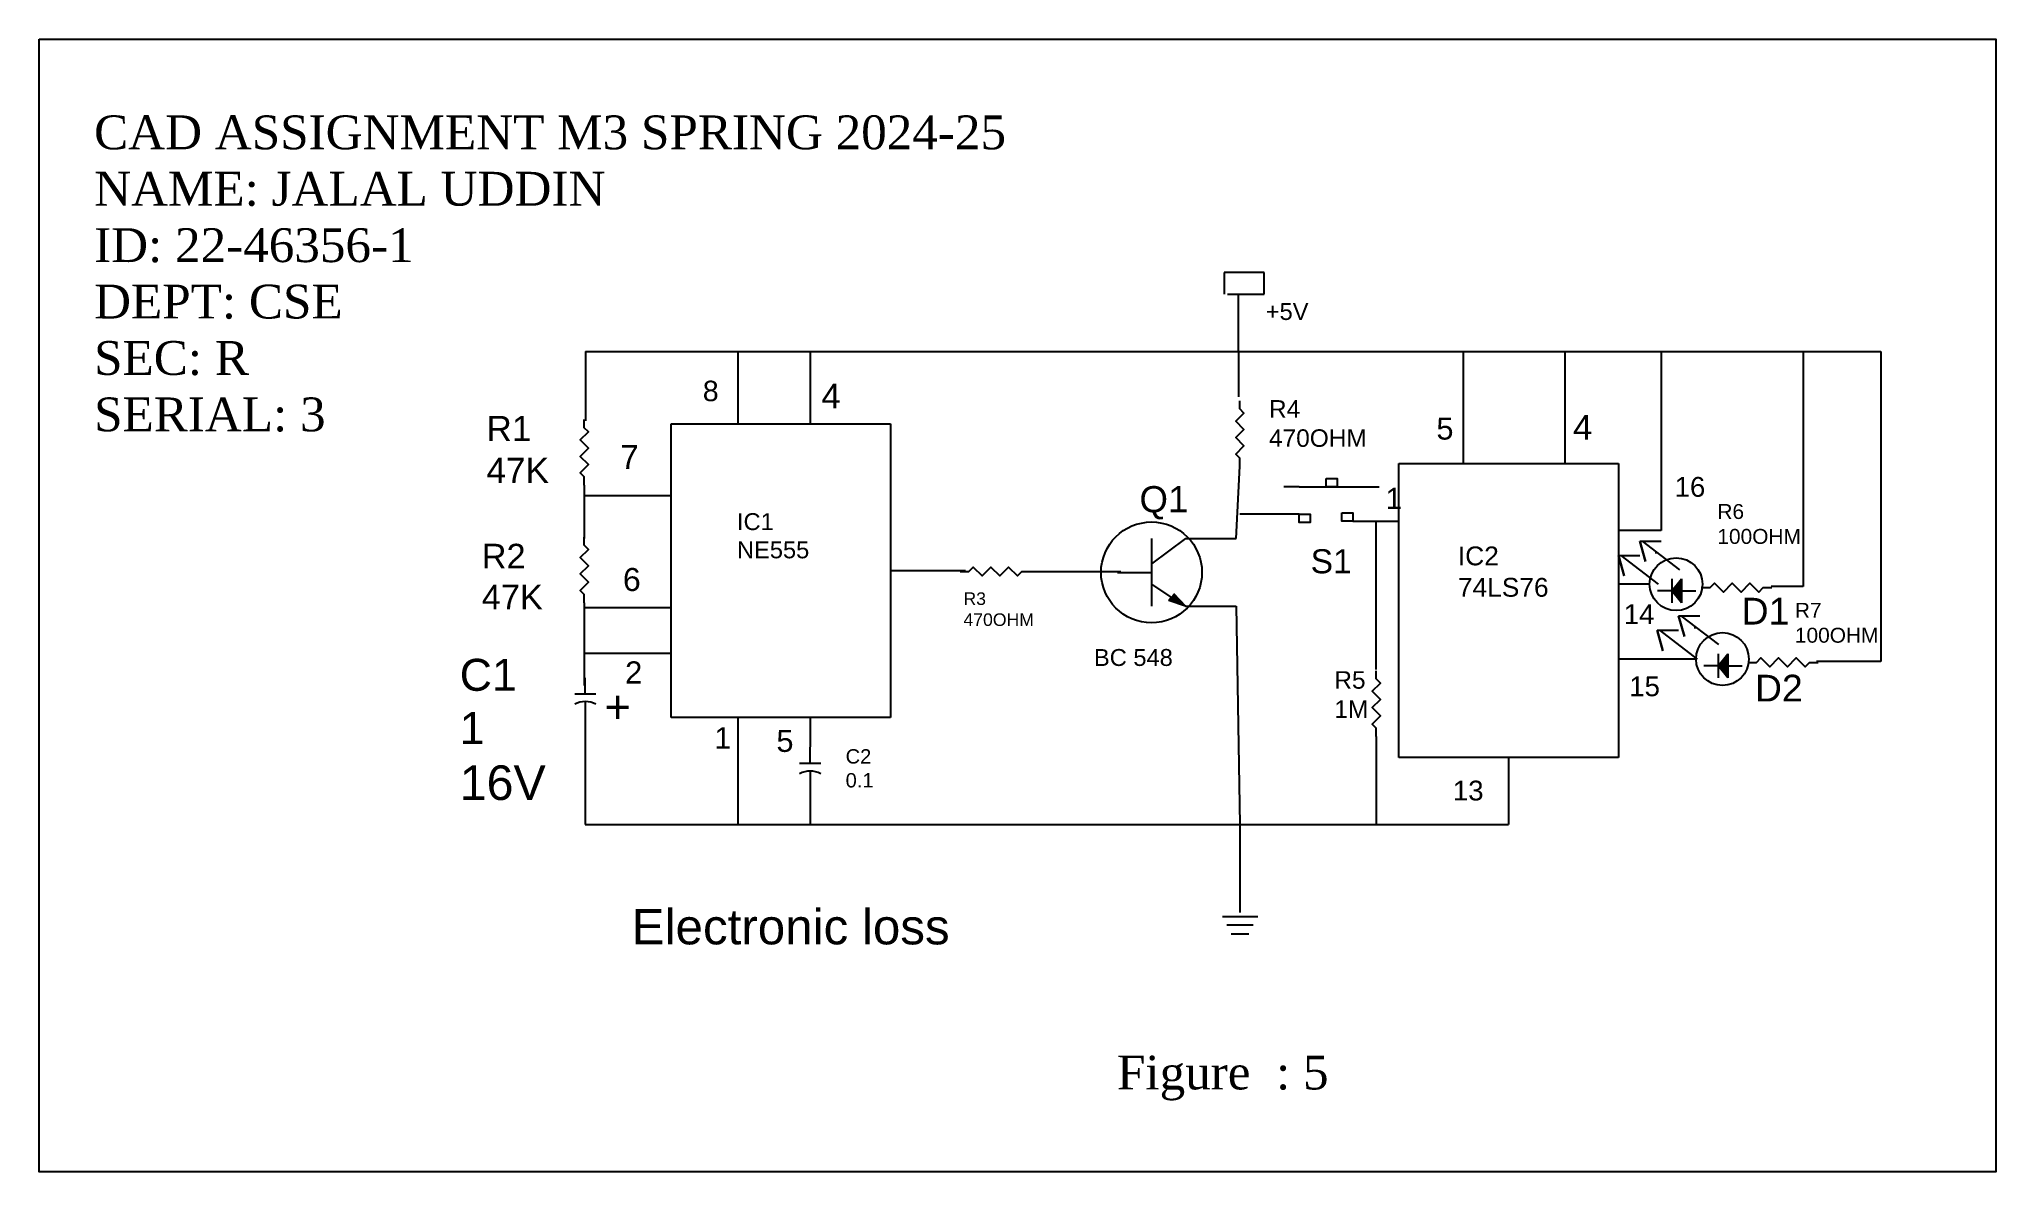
# Model space of a CAD drawing. Header units: inches. Extents: x 10.7 to 22.2, y 11.7 to 18.4.
import ezdxf

# ---------------------------------------------------------------- set-up
doc = ezdxf.new("R2010")
doc.units = ezdxf.units.IN
doc.header["$MEASUREMENT"] = 0
doc.styles.get("Standard").update_dxf_attribs({"font": 'Arial.ttf'})

# ---------------------------------------------------------------- blocks, each defined once
blk = doc.blocks.new('Resistor')
at = {"color": 7}
blk.add_lwpolyline([(0, 0), (0.05, 0), (0.075, 0.025), (0.125, -0.025), (0.175, 0.025), (0.225, -0.025), (0.275, 0.025), (0.325, -0.025), (0.35, 0), (0.4, 0)], dxfattribs=at)
blk = doc.blocks.new('Capacitor')
at = {"color": 7}
for p, q in [((0.15, 0), (0, 0)), ((0.15, -0.1), (0.15, 0.1)), ((0.225, 0), (0.4, 0))]:
    blk.add_line(p, q, dxfattribs=at)
blk.add_arc((0.4375, 0), 0.2125, 151.9275, 208.0725, dxfattribs=at)
blk = doc.blocks.new('Ground')
at = {"color": 7}
for p, q in [((-0.1, 0), (0.1, 0)), ((0.075, -0.05), (-0.075, -0.05)), ((-0.05, -0.1), (0.05, -0.1))]:
    blk.add_line(p, q, dxfattribs=at)
blk = doc.blocks.new('Diode')
at = {"color": 7}
for p, q in [((0.15, 0), (0, 0)), ((0.15, 0.125), (0.25, 0)), ((0.15, -0.125), (0.15, 0.125)), ((0.25, 0), (0.15, -0.125)), ((0.25, -0.125), (0.25, 0.125)), ((0.25, 0), (0.4, 0))]:
    blk.add_line(p, q, dxfattribs=at)
blk.add_solid([(0.15, -0.125), (0.25, 0), (0.15, 0.125)], dxfattribs=at)
blk = doc.blocks.new('Transistor - NPN')
at = {"color": 7}
for p, q in [((0.199999, 0.2), (0.199999, -0.2)), ((0.399999, 0.2), (0.199999, 0.05)), ((0, 0), (0.199999, 0)), ((0.316132, -0.145536), (0.201153, -0.069033)), ((0.302516, -0.166503), (0.316132, -0.145536)), ((0.399999, -0.2), (0.302516, -0.166503)), ((0.329748, -0.124569), (0.399999, -0.2))]:
    blk.add_line(p, q, dxfattribs=at)
blk.add_solid([(0.302516, -0.166503), (0.399999, -0.2), (0.329748, -0.124569)], dxfattribs=at)

msp = doc.modelspace()

# ---------------------------------------------------------------- linework, layer by layer
for p, q in [((17.925, 17.062), (17.689, 17.062)), ((17.689, 17.062), (17.689, 16.934)), ((17.925, 16.934), (17.925, 17.062)), ((17.709, 16.934), (17.925, 16.934)), ((17.773, 16.595), (17.773, 16.925)), ((13.916, 16.595), (13.916, 16.184)), ((13.916, 16.595), (19.101, 16.595)), ((14.817, 16.595), (14.817, 16.168)), ((15.244, 16.595), (15.244, 16.168)), ((17.773, 16.595), (17.773, 16.326)), ((19.101, 16.595), (19.101, 15.932)), ((19.101, 16.595), (21.568, 16.595)), ((19.702, 16.595), (19.702, 15.932)), ((20.271, 16.595), (20.271, 15.537)), ((21.109, 16.595), (21.109, 15.205)), ((21.568, 16.595), (21.568, 14.763)), ((14.422, 16.168), (15.718, 16.168)), ((14.422, 14.431), (14.422, 16.168)), ((15.718, 16.168), (15.718, 14.431)), ((17.76, 15.489), (17.782, 15.916)), ((17.782, 15.916), (17.782, 15.916)), ((17.782, 15.916), (17.782, 15.916)), ((17.782, 15.916), (17.782, 15.916)), ((18.722, 15.932), (20.018, 15.932)), ((18.722, 14.194), (18.722, 15.932)), ((20.018, 15.932), (20.018, 14.194)), ((13.909, 15.805), (13.909, 15.489)), ((14.422, 15.742), (13.909, 15.742)), ((18.132, 15.795), (18.042, 15.795)), ((18.132, 15.795), (18.449, 15.795)), ((18.449, 15.795), (18.449, 15.795)), ((18.449, 15.795), (18.449, 15.795)), ((18.449, 15.795), (18.449, 15.795)), ((18.449, 15.795), (18.604, 15.795)), ((18.132, 15.633), (17.782, 15.633)), ((18.449, 15.592), (18.722, 15.592)), ((18.586, 15.592), (18.586, 14.715)), ((20.271, 15.537), (20.018, 15.537)), ((17.46, 15.489), (17.76, 15.489)), ((20.018, 15.389), (20.052, 15.268)), ((20.052, 15.268), (20.018, 15.389)), ((20.018, 15.389), (20.145, 15.389)), ((20.256, 15.219), (20.034, 15.389)), ((20.145, 15.474), (20.178, 15.353)), ((20.178, 15.353), (20.145, 15.474)), ((20.145, 15.474), (20.271, 15.474)), ((20.382, 15.304), (20.16, 15.474)), ((20.24, 15.41), (20.24, 15.401)), ((15.718, 15.3), (16.161, 15.3)), ((16.547, 15.294), (17.078, 15.294)), ((20.203, 15.219), (20.018, 15.219)), ((21.109, 15.205), (20.92, 15.205)), ((21.109, 15.205), (21.109, 15.205)), ((13.909, 15.11), (13.909, 14.621)), ((14.422, 15.079), (13.909, 15.079)), ((17.46, 15.089), (17.76, 15.089)), ((17.76, 15.089), (17.782, 13.799)), ((20.374, 15.032), (20.408, 14.911)), ((20.408, 14.911), (20.374, 15.032)), ((20.374, 15.032), (20.5, 15.032)), ((20.611, 14.862), (20.389, 15.032)), ((20.248, 14.947), (20.281, 14.826)), ((20.281, 14.826), (20.248, 14.947)), ((20.248, 14.947), (20.374, 14.947)), ((20.485, 14.777), (20.263, 14.947)), ((20.469, 14.967), (20.469, 14.958)), ((14.422, 14.81), (13.915, 14.81)), ((20.477, 14.777), (20.018, 14.777)), ((21.568, 14.763), (21.188, 14.763)), ((13.915, 14.415), (13.915, 13.799)), ((15.718, 14.431), (14.422, 14.431)), ((14.817, 14.431), (14.817, 13.799)), ((15.244, 14.431), (15.244, 14.257)), ((18.588, 14.32), (18.588, 13.799)), ((20.018, 14.194), (18.722, 14.194)), ((19.37, 14.194), (19.37, 13.799)), ((15.243, 14.005), (15.243, 13.799)), ((13.915, 13.799), (15.26, 13.799)), ((15.26, 13.799), (19.37, 13.799)), ((17.782, 13.799), (17.782, 13.278))]:
    msp.add_line(p, q)
for points in [[(10.688, 18.441), (22.248, 18.441), (22.248, 11.746), (10.688, 11.746)], [(18.291, 15.844), (18.356, 15.844), (18.356, 15.795), (18.291, 15.795)], [(18.132, 15.633), (18.197, 15.633), (18.197, 15.584), (18.132, 15.584)], [(18.384, 15.641), (18.449, 15.641), (18.449, 15.592), (18.384, 15.592)]]:
    msp.add_lwpolyline(points, close=True)
for centre, radius in [((17.26, 15.289), 0.298), ((20.359, 15.219), 0.156), ((20.633, 14.777), 0.156)]:
    msp.add_circle(centre, radius)

# ---------------------------------------------------------------- block references
for name, p, xscale, yscale, zscale, rotation in [('Resistor', (17.782, 15.916), 0.9694591205481728, 0.9694591205481728, 0.9694591205481728, 90), ('Resistor', (13.909, 15.805), 0.9694591205481728, 0.9694591205481728, 0.9694591205481728, 90), ('Resistor', (13.909, 15.11), 0.9694591205481728, 0.9694591205481728, 0.9694591205481728, 90), ('Diode', (20.476, 15.18), 0.5686193159863606, 0.5686193159863606, 0.5686193159863606, 180), ('Diode', (20.75, 14.737), 0.5686193159863606, 0.5686193159863606, 0.5686193159863606, 180), ('Resistor', (18.588, 14.32), 0.9694591205481728, 0.9694591205481728, 0.9694591205481728, 90), ('Capacitor', (13.915, 14.666), 0.6258007130184637, 0.6258007130184637, 0.6258007130184637, 270), ('Capacitor', (15.243, 14.255), 0.6258007130184637, 0.6258007130184637, 0.6258007130184637, 270)]:
    msp.add_blockref(name, p, dxfattribs=dict(xscale=xscale, yscale=yscale, zscale=zscale, rotation=rotation))
msp.add_blockref('Transistor - NPN', (17.06, 15.289))
at = {"xscale": 1.042982054361332, "yscale": 1.042982054361332, "zscale": 1.042982054361332}
for name, p in [('Resistor', (16.129, 15.294)), ('Resistor', (20.508, 15.199)), ('Resistor', (20.782, 14.757)), ('Ground', (17.783, 13.256))]:
    msp.add_blockref(name, p, dxfattribs=at)

# ---------------------------------------------------------------- texts
at = {"attachment_point": 1}
for s, insert, char_height in [('{\\fTimes New Roman|b0|i0|c0|p0;\\C1;CAD ASSIGNMENT M3 SPRING 2024-25\\PNAME: \\C250;JALAL UDDIN\\P\\C1;ID: \\C250;22-46356-1\\P\\C1;DEPT: \\C250;CSE\\P\\C1;SEC:\\C250; R\\C1;\\PSERIAL: \\C250;3}', (11.013, 17.99), 0.2), ('+5V', (17.935, 16.881), 0.1), ('{\\fTimes New Roman|b0|i0|c0|p0;\\C5;Figure  : 5}', (17.056, 12.433), 0.2)]:
    msp.add_mtext(s, dxfattribs=dict(at, insert=insert, char_height=char_height))
for s, insert, char_height, width in [('8', (14.609, 16.422), 0.121, 1.8348), ('4', (15.31, 16.405), 0.146, 3.13955), ('R4\\P470OHM', (17.954, 16.307), 0.1034, 1.74542), ('R1\\P47K', (13.331, 16.214), 0.1486, 0.67576), ('5', (18.943, 16.204), 0.13, 2.6495), ('4', (19.75, 16.219), 0.146, 3.13955), ('7', (14.121, 16.041), 0.141, 1.57354), ('16', (20.35, 15.853), 0.117, 1.16152), ('Q1', (17.189, 15.799), 0.1549, 1.23291), ('1', (18.643, 15.789), 0.126, 1.54275), ('IC1\\PNE555', (14.811, 15.639), 0.1, 0.39381), ('R6\\P100OHM', (20.603, 15.693), 0.0883, 1.30032), ('R2\\P47K', (13.303, 15.458), 0.1453, 1.15638), ('S1', (18.2, 15.426), 0.1423, 1.39107), ('IC2\\P74LS76', (19.07, 15.442), 0.1113, 1.18043), ('6', (14.137, 15.315), 0.136, 1.419), ('R3\\P470OHM', (16.149, 15.171), 0.0745, 1.51323), ('14', (20.05, 15.101), 0.117, 1.16152), ('D1', (20.746, 15.139), 0.1581, 1.4378), ('R7\\P100OHM', (21.061, 15.109), 0.0883, 1.30032), ('BC 548', (16.92, 14.836), 0.1, 0.52508), ('C1\\P1{\\H1.083x;\\P16V}', (13.173, 14.778), 0.18886, 1.53157), ('2', (14.15, 14.763), 0.131, 1.51134), ('R5\\P1M', (18.34, 14.705), 0.1034, 1.75939), ('D2', (20.825, 14.684), 0.1581, 1.4378), ('15', (20.082, 14.674), 0.117, 1.16152), ('+', (14.027, 14.591), 0.194, 2.8145), ('1', (14.678, 14.374), 0.126, 1.54275), ('5', (15.044, 14.358), 0.13, 2.6495), ('C2\\P0.1', (15.453, 14.244), 0.0848, 1.29422), ('13', (19.04, 14.058), 0.117, 1.16152), ('Electronic loss', (14.189, 13.299), 0.2086, 6.38694)]:
    msp.add_mtext(s, dxfattribs=dict(at, insert=insert, char_height=char_height, width=width))

doc.saveas('drawing.dxf')
